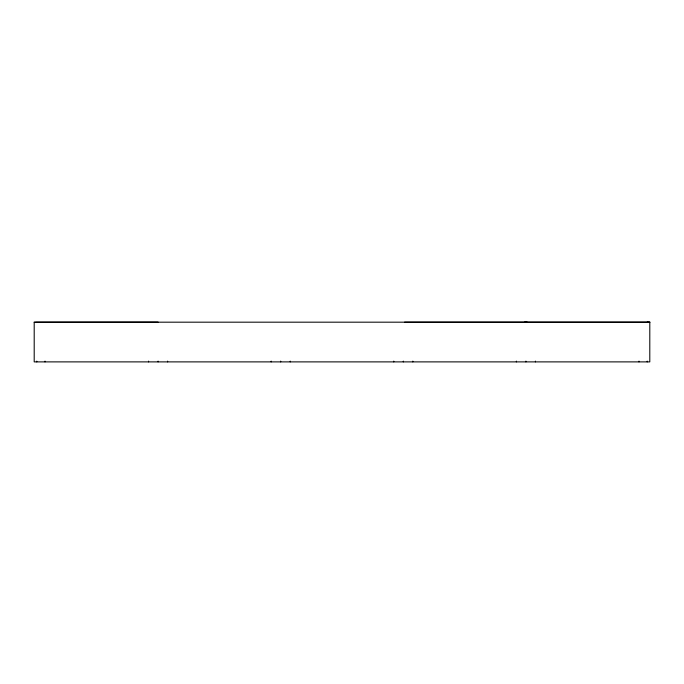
<?xml version="1.0" encoding="UTF-8"?>
<svg xmlns="http://www.w3.org/2000/svg" width="684" height="684" viewBox="0 0 684 684"><rect width="100%" height="100%" fill="white"/><g stroke="black" fill="none" stroke-linecap="round" stroke-linejoin="round"><path stroke-width="1.03" d="M647.209 322.181L648.509 322.181M649.8 322.113L649.791 361.887L34.2 361.887L34.2 322.113M35.491 322.181L158.09 322.113M34.2 322.181L649.791 322.181L404.586 322.181M647.209 361.126L647.209 361.887M638.984 361.126L638.984 361.887M535.435 361.126L535.435 361.887M527.193 322.181L524.619 322.113M525.91 361.126L525.91 361.887M516.377 361.126L516.377 361.887M412.828 361.126L412.828 361.887M403.303 361.126L403.303 361.887M393.77 361.126L393.77 361.887M290.23 361.126L290.23 361.887M280.697 361.126L280.697 361.887M271.172 361.126L271.172 361.887M167.623 361.126L167.623 361.887M158.09 361.126L158.09 361.887M148.565 361.126L148.565 361.887M45.016 361.126L45.016 361.887M36.774 361.126L36.774 361.887"/></g></svg>
